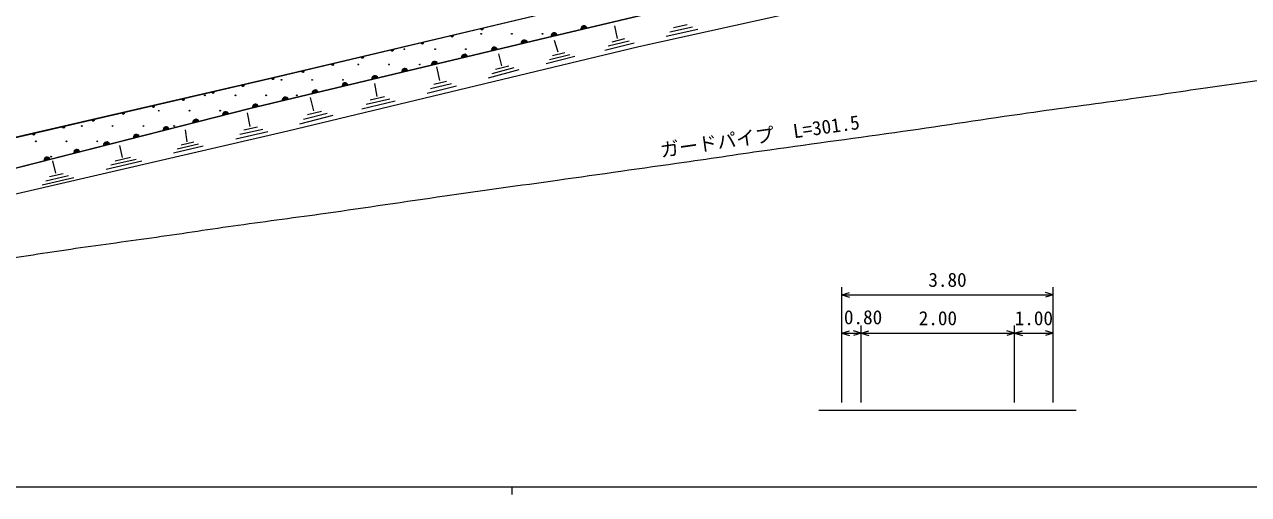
# Model space of a CAD drawing. Units: millimetres, scale not verified. Extents: x 40000 to 680000, y 20000 to 380000.
# Drawn here: x 204516 to 363964, y 204000 to 265224 of the extents above; entities that cross this region are included whole.
import ezdxf
from ezdxf.enums import TextEntityAlignment as Align

# ---------------------------------------------------------------- set-up
doc = ezdxf.new("R2010")
doc.units = ezdxf.units.MM
doc.header["$LTSCALE"] = 1000
for name, color, linetype, lineweight in [('M-BGD', 7, 'Continuous', 13), ('M-BMK-HTXT', 7, 'Continuous', 13), ('M-STR-HTXT', 7, 'Continuous', 13), ('M-TTL-BAND', 7, 'Continuous', 13)]:
    doc.layers.add(name, color=color, linetype=linetype, lineweight=lineweight)
doc.styles.add('ＭＳ ゴシック', font='')
doc.styles.get('ＭＳ ゴシック').set_extended_font_data('MS Gothic')

msp = doc.modelspace()

# ---------------------------------------------------------------- linework, layer by layer
at = {"layer": 'M-BGD'}
for p, q in [((338804, 282499), (236856, 258281)), ((326780, 276368), (272492, 263493)), ((281784, 263408), (281437, 265055)), ((291536, 264877), (288581, 264208)), ((290822, 265179), (289049, 264778)), ((272492, 263493), (233857, 254261)), ((274026, 261599), (273571, 263139)), ((282663, 263340), (281021, 262927)), ((292250, 264575), (288113, 263639)), ((274898, 261544), (273305, 261142)), ((283930, 262792), (280101, 261828)), ((283296, 263066), (280561, 262378)), ((266677, 259841), (266324, 261422)), ((276188, 261041), (272471, 260105)), ((275543, 261292), (272888, 260624)), ((258615, 257916), (258238, 259725)), ((268918, 259331), (264907, 258241)), ((268257, 259571), (265392, 258792)), ((267595, 259811), (265876, 259343)), ((236856, 258281), (186141, 246519)), ((250437, 255854), (250137, 257549)), ((260774, 257171), (256959, 256249)), ((260135, 257492), (257410, 256833)), ((259496, 257812), (257861, 257417)), ((242223, 253961), (241792, 255692)), ((252803, 255234), (248470, 254214)), ((252109, 255512), (249014, 254783)), ((251415, 255790), (249558, 255353)), ((233857, 254261), (197019, 244906)), ((233916, 251957), (233587, 253735)), ((243940, 253634), (240866, 252845)), ((243218, 253909), (241373, 253436)), ((244663, 253359), (240359, 252255)), ((225703, 249956), (225481, 251519)), ((236225, 251239), (232046, 250303)), ((235546, 251550), (232561, 250881)), ((234866, 251861), (233076, 251459)), ((217266, 247912), (216936, 249463)), ((227786, 249382), (223915, 248446)), ((227178, 249639), (224412, 248970)), ((226569, 249896), (224910, 249495)), ((208611, 245849), (208192, 247467)), ((219798, 247416), (215172, 246340)), ((219055, 247650), (215751, 246881)), ((218312, 247884), (216329, 247423)), ((209567, 245790), (207794, 245370)), ((210959, 245260), (206822, 244282)), ((210263, 245525), (207308, 244826))]:
    msp.add_line(p, q, dxfattribs=at)
for points in [[(66821, 265481), (68809, 263915), (73527, 260581), (81386, 255603), (88642, 251495), (93152, 249195), (98979, 246538), (104873, 244261), (112307, 241716), (117331, 240153), (125971, 238188), (130235, 237362), (140260, 235822), (144323, 235420), (149726, 235085), (159147, 235063), (165287, 235576), (175289, 237005), (180223, 237920), (183460, 238568), (238812, 251366), (284525, 262368), (359708, 278995), (403188, 285637)], [(142593, 242907), (148694, 242489), (155214, 242333), (161376, 242556), (168118, 243137), (174146, 244007), (180381, 245202), (186141, 246519), (236856, 258281), (338804, 282499), (347698, 283704), (362805, 283756), (380311, 286581)], [(197019, 244906), (233857, 254261), (272492, 263493), (326780, 276368), (327666, 277169), (337299, 278841), (340454, 279952), (344269, 280290), (357221, 280548), (384280, 284991)]]:
    msp.add_lwpolyline(points, dxfattribs=at)
for centre in [(264001, 264001), (264001, 264001), (268001, 264000), (268001, 264000), (272001, 264001), (272001, 264001), (254000, 262001), (258000, 262000), (262000, 262001), (266001, 262001), (248001, 260001), (248001, 260001), (252000, 260001), (252000, 260001), (256001, 260001), (256001, 260001), (238000, 258001), (242001, 258000), (246000, 258001), (228001, 256000), (228001, 256000), (232000, 256000), (232000, 256000), (236000, 256001), (236000, 256001), (240001, 256001), (240001, 256001), (222001, 254001), (226001, 254000), (230000, 254001), (212000, 252001), (212000, 252001), (216000, 252000), (216000, 252000), (220000, 252001), (220000, 252001), (224001, 252001), (224001, 252001), (206001, 250001), (210001, 250000), (214001, 250001), (208001, 248001), (208001, 248001)]:
    msp.add_circle(centre, 50, dxfattribs=at)
for centre, radius, start, end in [((264107, 264755), 200, 193.36314, 13.36314), ((264107, 264755), 100, 193.36314, 13.36314), ((277399, 264657), 400, 13.34236, 193.34236), ((277399, 264657), 300, 13.34236, 193.34236), ((277399, 264657), 200, 13.34236, 193.34236), ((277399, 264657), 100, 13.34236, 193.34236), ((260215, 263830), 200, 193.36314, 13.36314), ((260215, 263830), 100, 193.36314, 13.36314), ((269616, 262806), 400, 13.43874, 193.43874), ((269616, 262806), 300, 13.43874, 193.43874), ((273507, 263733), 400, 13.34236, 193.34236), ((273507, 263733), 300, 13.34236, 193.34236), ((273507, 263733), 200, 13.34236, 193.34236), ((273507, 263733), 100, 13.34236, 193.34236), ((252432, 261981), 200, 193.36314, 13.36314), ((252432, 261981), 100, 193.36314, 13.36314), ((256323, 262906), 200, 193.36314, 13.36314), ((256323, 262906), 100, 193.36314, 13.36314), ((265726, 261876), 400, 13.43874, 193.43874), ((265726, 261876), 300, 13.43874, 193.43874), ((265726, 261876), 200, 13.43874, 193.43874), ((265726, 261876), 100, 13.43874, 193.43874), ((269616, 262806), 200, 13.43874, 193.43874), ((269616, 262806), 100, 13.43874, 193.43874), ((244648, 260132), 200, 193.36314, 13.36314), ((244648, 260132), 100, 193.36314, 13.36314), ((248540, 261057), 200, 193.36314, 13.36314), ((248540, 261057), 100, 193.36314, 13.36314), ((257945, 260017), 400, 13.43874, 193.43874), ((257945, 260017), 300, 13.43874, 193.43874), ((257945, 260017), 200, 13.43874, 193.43874), ((257945, 260017), 100, 13.43874, 193.43874), ((261835, 260946), 400, 13.43874, 193.43874), ((261835, 260946), 300, 13.43874, 193.43874), ((261835, 260946), 200, 13.43874, 193.43874), ((261835, 260946), 100, 13.43874, 193.43874), ((236865, 258283), 200, 193.36314, 13.36314), ((240757, 259208), 200, 193.36314, 13.36314), ((240757, 259208), 100, 193.36314, 13.36314), ((250164, 258157), 400, 13.43874, 193.43874), ((250164, 258157), 300, 13.43874, 193.43874), ((250164, 258157), 200, 13.43874, 193.43874), ((254054, 259087), 400, 13.43874, 193.43874), ((254054, 259087), 300, 13.43874, 193.43874), ((254054, 259087), 200, 13.43874, 193.43874), ((254054, 259087), 100, 13.43874, 193.43874), ((232968, 257380), 200, 193.05739, 13.05739), ((232968, 257380), 100, 193.05739, 13.05739), ((236865, 258283), 100, 193.36314, 13.36314), ((246273, 257228), 400, 13.43874, 193.43874), ((246273, 257228), 300, 13.43874, 193.43874), ((246273, 257228), 200, 13.43874, 193.43874), ((246273, 257228), 100, 13.43874, 193.43874), ((250164, 258157), 100, 13.43874, 193.43874), ((225175, 255572), 200, 193.05739, 13.05739), ((225175, 255572), 100, 193.05739, 13.05739), ((229072, 256476), 200, 193.05739, 13.05739), ((229072, 256476), 100, 193.05739, 13.05739), ((238492, 255369), 400, 13.43874, 193.43874), ((238492, 255369), 300, 13.43874, 193.43874), ((238492, 255369), 200, 13.43874, 193.43874), ((238492, 255369), 100, 13.43874, 193.43874), ((242383, 256298), 400, 13.43874, 193.43874), ((242383, 256298), 300, 13.43874, 193.43874), ((242383, 256298), 200, 13.43874, 193.43874), ((242383, 256298), 100, 13.43874, 193.43874), ((217382, 253765), 200, 193.05739, 13.05739), ((217382, 253765), 100, 193.05739, 13.05739), ((221279, 254668), 200, 193.05739, 13.05739), ((221279, 254668), 100, 193.05739, 13.05739), ((230722, 253465), 400, 14.24848, 194.24848), ((230722, 253465), 300, 14.24848, 194.24848), ((230722, 253465), 200, 14.24848, 194.24848), ((230722, 253465), 100, 14.24848, 194.24848), ((234602, 254439), 400, 13.43874, 193.43874), ((234602, 254439), 300, 13.43874, 193.43874), ((234602, 254439), 200, 13.43874, 193.43874), ((234602, 254439), 100, 13.43874, 193.43874), ((209589, 251957), 200, 193.05739, 13.05739), ((209589, 251957), 100, 193.05739, 13.05739), ((213485, 252861), 200, 193.05739, 13.05739), ((213485, 252861), 100, 193.05739, 13.05739), ((226845, 252480), 400, 14.24848, 194.24848), ((226845, 252480), 300, 14.24848, 194.24848), ((226845, 252480), 200, 14.24848, 194.24848), ((226845, 252480), 100, 14.24848, 194.24848), ((205692, 251054), 200, 193.05739, 13.05739), ((205692, 251054), 100, 193.05739, 13.05739), ((219091, 250511), 400, 14.24848, 194.24848), ((219091, 250511), 300, 14.24848, 194.24848), ((219091, 250511), 200, 14.24848, 194.24848), ((219091, 250511), 100, 14.24848, 194.24848), ((222968, 251496), 400, 14.24848, 194.24848), ((222968, 251496), 300, 14.24848, 194.24848), ((222968, 251496), 200, 14.24848, 194.24848), ((222968, 251496), 100, 14.24848, 194.24848), ((211337, 248542), 400, 14.24848, 194.24848), ((211337, 248542), 300, 14.24848, 194.24848), ((211337, 248542), 200, 14.24848, 194.24848), ((215214, 249527), 400, 14.24848, 194.24848), ((215214, 249527), 300, 14.24848, 194.24848), ((215214, 249527), 200, 14.24848, 194.24848), ((215214, 249527), 100, 14.24848, 194.24848), ((207460, 247558), 400, 14.24848, 194.24848), ((207460, 247558), 300, 14.24848, 194.24848), ((207460, 247558), 200, 14.24848, 194.24848), ((207460, 247558), 100, 14.24848, 194.24848), ((211337, 248542), 100, 14.24848, 194.24848)]:
    msp.add_arc(centre, radius, start, end, dxfattribs=at)
at = {"layer": 'M-BMK-HTXT'}
msp.add_lwpolyline([(308000, 215000), (311000, 215000), (313500, 215000), (333500, 215000), (338500, 215000), (341500, 215000)], dxfattribs=at)
at = {"layer": 'M-STR-HTXT'}
for p, q in [((311000, 216000), (311000, 231000)), ((311000, 230000), (312000, 230300)), ((311000, 230000), (338500, 230000)), ((311000, 230000), (312000, 229700)), ((338500, 230000), (337500, 230300)), ((338500, 230000), (337500, 229700)), ((338500, 217000), (338500, 231000)), ((311000, 216000), (311000, 226000)), ((311000, 225000), (312000, 225300)), ((311000, 225000), (313500, 225000)), ((311000, 225000), (312000, 224700)), ((313500, 225000), (312500, 225300)), ((313500, 225000), (312500, 224700)), ((313500, 216000), (313500, 226000)), ((313500, 216000), (313500, 226000)), ((313500, 225000), (314500, 225300)), ((313500, 225000), (333500, 225000)), ((313500, 225000), (314500, 224700)), ((333500, 225000), (332500, 225300)), ((333500, 225000), (332500, 224700)), ((333500, 216000), (333500, 226000)), ((333500, 216000), (333500, 226000)), ((333500, 225000), (334500, 225300)), ((333500, 225000), (338500, 225000)), ((333500, 225000), (334500, 224700)), ((338500, 225000), (337500, 225300)), ((338500, 225000), (337500, 224700)), ((338500, 216000), (338500, 226000))]:
    msp.add_line(p, q, dxfattribs=at)
msp.add_open_spline([(62867, 259953), (63736, 259332), (64590, 258687), (65475, 258088), (67987, 256391), (70564, 254791), (73142, 253197), (76032, 251409), (78941, 249651), (81886, 247956), (83497, 247029), (85110, 246102), (86768, 245261), (89005, 244125), (91296, 243094), (93595, 242087), (95108, 241424), (96640, 240803), (98177, 240200), (100121, 239438), (102075, 238700), (104047, 238014), (106068, 237311), (108108, 236657), (110156, 236037), (111774, 235547), (113399, 235077), (115037, 234660), (117389, 234060), (119760, 233539), (122135, 233043), (124641, 232518), (127155, 232025), (129681, 231605), (132059, 231210), (134447, 230881), (136839, 230587), (139150, 230303), (141464, 230034), (143786, 229868), (146537, 229671), (149294, 229565), (152052, 229539), (154977, 229510), (157903, 229599), (160826, 229718), (163934, 229845), (167044, 229981), (170140, 230287), (173428, 230613), (176689, 231178), (179962, 231635), (182918, 232048), (185870, 232482), (188826, 232893), (193007, 233474), (197195, 234003), (201374, 234600), (204642, 235067), (207900, 235595), (211167, 236067), (214678, 236575), (218196, 237034), (221708, 237535), (225263, 238042), (228813, 238589), (232369, 239092), (236170, 239629), (239978, 240114), (243779, 240649), (248943, 241376), (254099, 242158), (259261, 242895), (264161, 243595), (269064, 244270), (273965, 244961), (279466, 245737), (284967, 246509), (290466, 247297), (294180, 247830), (297891, 248388), (301606, 248914), (307373, 249732), (313149, 250486), (318915, 251310), (324339, 252085), (329752, 252933), (335177, 253706), (339456, 254315), (343743, 254868), (348024, 255473), (351469, 255959), (354910, 256479), (358355, 256970), (364902, 257903), (371458, 258765), (378000, 259725), (381122, 260183), (384237, 260682), (387356, 261160)], degree=3, knots=[0, 0, 0, 0, 1, 1, 1, 2, 2, 2, 3, 3, 3, 4, 4, 4, 5, 5, 5, 6, 6, 6, 7, 7, 7, 8, 8, 8, 9, 9, 9, 10, 10, 10, 11, 11, 11, 12, 12, 12, 13, 13, 13, 14, 14, 14, 15, 15, 15, 16, 16, 16, 17, 17, 17, 18, 18, 18, 19, 19, 19, 20, 20, 20, 21, 21, 21, 22, 22, 22, 23, 23, 23, 24, 24, 24, 25, 25, 25, 26, 26, 26, 27, 27, 27, 28, 28, 28, 29, 29, 29, 30, 30, 30, 31, 31, 31, 32, 32, 32, 33, 33, 33, 33], dxfattribs=at)
at = {"layer": 'M-TTL-BAND'}
for p, q in [((40000, 205000), (579000, 205000)), ((268000, 205000), (268000, 204000))]:
    msp.add_line(p, q, dxfattribs=at)

# ---------------------------------------------------------------- texts
at = {"layer": 'M-STR-HTXT', "style": 'ＭＳ ゴシック'}
msp.add_text('ガードパイプ\u3000L=301.5', height=1833, rotation=8.093, dxfattribs=at).set_placement((300506, 249235), align=Align.BOTTOM_CENTER)
for s, p in [('3.80', (324750, 230500)), ('0.80', (313755, 225627)), ('2.00', (323500, 225500)), ('1.00', (336000, 225500))]:
    msp.add_text(s, height=1833, dxfattribs=at).set_placement(p, align=Align.BOTTOM_CENTER)

doc.saveas('drawing.dxf')
